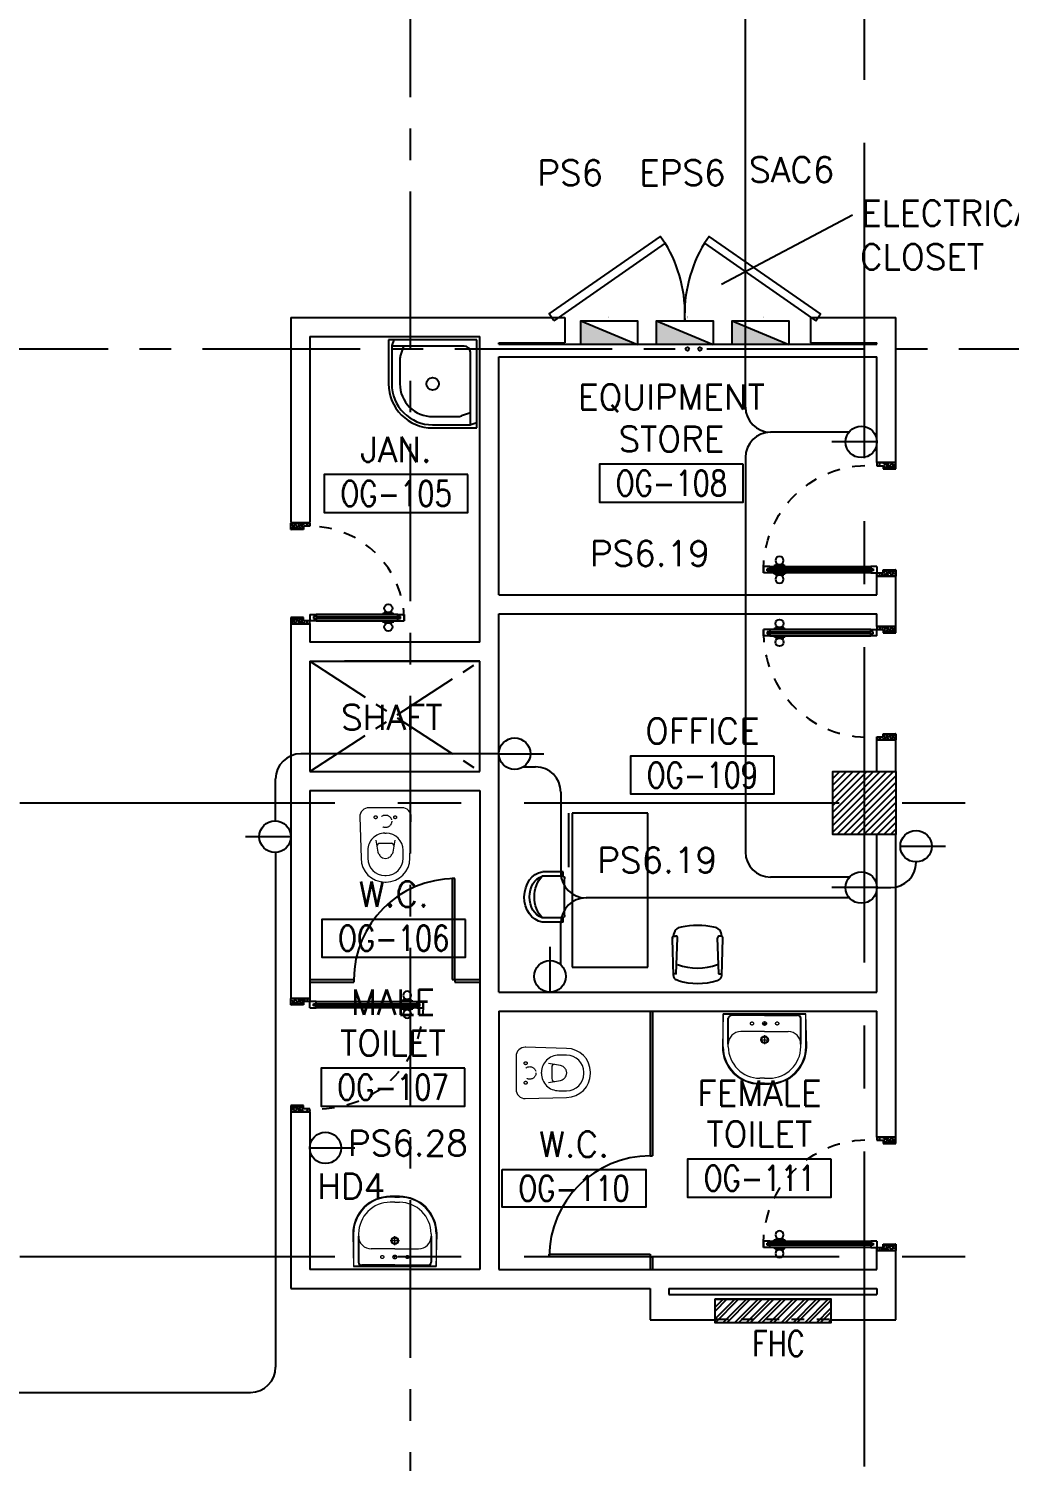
# Model space of a CAD drawing. Extents: x 0 to 93, y -1.5 to 78.
# Drawn here: x 57.84 to 65.62, y 14.58 to 25.94 of the extents above; entities that cross this region are included whole.
import ezdxf
from ezdxf.enums import TextEntityAlignment as Align

# ---------------------------------------------------------------- set-up
doc = ezdxf.new("R2010")
doc.units = 0
doc.header["$MEASUREMENT"] = 0
for name, pattern in [('CENTER', [2, 1.25, -0.25, 0.25, -0.25]), ('CENTER2', [1.125, 0.75, -0.125, 0.125, -0.125]), ('CENTERX2', [4, 2.5, -0.5, 0.5, -0.5]), ('DASHED', [0.75, 0.5, -0.25]), ('HIDDEN', [0.375, 0.25, -0.125]), ('HIDDEN2', [0.1875, 0.125, -0.0625])]:
    doc.linetypes.add(name, pattern=pattern)
doc.layers.get('0').update_dxf_attribs({"color": 11, "linetype": 'CONTINUOUS'})
for name, color, linetype in [('AXES', 11, 'CENTERX2'), ('AXES1', 11, 'CENTER'), ('COL', 11, 'CONTINUOUS'), ('DOOR', 11, 'CONTINUOUS'), ('E-CLINE', 4, 'CONTINUOUS'), ('E-HLINE', 4, 'HIDDEN'), ('E-PANELBX', 3, 'CONTINUOUS'), ('E-SOCKETS', 4, 'CONTINUOUS'), ('E-TEXT', 4, 'CONTINUOUS'), ('E-WI', 6, 'CONTINUOUS'), ('FHC', 11, 'CONTINUOUS'), ('FIX', 11, 'CONTINUOUS'), ('FMCHAIR', 11, 'CONTINUOUS'), ('FMDESK', 11, 'CONTINUOUS'), ('HAT', 11, 'CONTINUOUS'), ('NON-MEDICAL', 11, 'CONTINUOUS'), ('PART', 11, 'CONTINUOUS'), ('RM-BOX', 11, 'CONTINUOUS'), ('RM-NAME', 11, 'CONTINUOUS'), ('RM-NO', 11, 'CONTINUOUS'), ('SHAFT', 11, 'CONTINUOUS'), ('WALL', 11, 'CONTINUOUS')]:
    doc.layers.add(name, color=color, linetype=linetype)
doc.styles.add('ROMANS', font='ROMANS.shx', dxfattribs={"width": 0.6})

# ---------------------------------------------------------------- blocks, each defined once
blk = doc.blocks.new('LAV-003')
at = {"layer": 'FIX', "linetype": 'Continuous', "lineweight": 20}
for p, q in [((-328, -285), (-328, -25)), ((327, -285), (327, -25)), ((0, -165), (-188, -165)), ((0, -165), (187, -165)), ((-288, -285), (-288, -265)), ((287, -285), (287, -265)), ((0, -535), (-38, -535)), ((0, -535), (37, -535)), ((0, -575), (-38, -575)), ((0, -575), (37, -575))]:
    blk.add_line(p, q, dxfattribs=at)
at = {"layer": 'FIX', "linetype": 'ByBlock'}
blk.add_line((-328, -25), (327, -25), dxfattribs=at)
at = {"layer": 'FIX', "linetype": 'ByBlock', "ltscale": 0.3}
for p, q in [((-288, -265), (-288, -60)), ((0, -35), (-262, -35)), ((0, -35), (262, -35)), ((287, -265), (287, -60))]:
    blk.add_line(p, q, dxfattribs=at)
at = {"layer": 'FIX', "lineweight": 20}
for p, q in [((-16, -101), (15, -101)), ((0, -85), (0, -116))]:
    blk.add_line(p, q, dxfattribs=at)
at = {"layer": 'FIX', "linetype": 'DASHED', "lineweight": 20, "ltscale": 0.04}
for p, q in [((0, -194), (0, -266)), ((-36, -230), (37, -230))]:
    blk.add_line(p, q, dxfattribs=at)
at = {"layer": 'FIX', "linetype": 'Continuous', "lineweight": 20}
blk.add_lwpolyline([(295, -25), (0, -25), (-328, -25), (-335, -285, 0.414214), (-38, -582), (0, -582), (37, -582, 0.414214), (334, -285), (327, -25), (0, -25)], format="xyb", dxfattribs=at)
at = {"layer": 'FIX', "linetype": 'HIDDEN', "lineweight": 20, "ltscale": 0.05}
for centre in [(-100, -101), (100, -101)]:
    blk.add_circle(centre, 12.4, dxfattribs=at)
at = {"layer": 'FIX', "lineweight": 20}
for centre, radius in [((0, -101), 15.5), ((0, -230), 29.5), ((0, -230), 22.5)]:
    blk.add_circle(centre, radius, dxfattribs=at)
at = {"layer": 'FIX', "linetype": 'ByBlock', "ltscale": 0.3}
for centre, start, end in [((-262, -60), 90, 180), ((262, -60), 0, 90)]:
    blk.add_arc(centre, 25, start, end, dxfattribs=at)
at = {"layer": 'FIX', "linetype": 'Continuous', "lineweight": 20}
for centre, radius, start, end in [((-188, -265), 100, 90, 180), ((187, -265), 100, 0, 90), ((-38, -285), 290, 180, 270), ((-38, -285), 250, 180, 270), ((37, -285), 250, 270, 0), ((37, -285), 290, 270, 0)]:
    blk.add_arc(centre, radius, start, end, dxfattribs=at)
blk = doc.blocks.new('JAN-001')
for p, q in [((730, -30), (30, -30)), ((30, -30), (30, -730)), ((705, -80), (130, -80)), ((610, -80), (635, -152)), ((688, -30), (704, -76)), ((705, -380), (705, -84)), ((730, -380), (730, -30)), ((80, -130), (80, -705)), ((640, -380), (640, -184)), ((80, -610), (152, -635)), ((184, -640), (380, -640)), ((30, -688), (76, -704)), ((30, -730), (380, -730)), ((84, -705), (380, -705))]:
    blk.add_line(p, q)
blk.add_circle((380, -380), 50)
for centre, radius, start, end in [((130, -130), 50, 90, 180), ((680, -84), 25, 0, 19.0039), ((540, -184), 100, 0, 19.0039), ((380, -380), 350, 270, 0), ((380, -380), 325, 270, 0), ((380, -380), 260, 270, 0), ((184, -540), 100, 250.9961, 270), ((84, -680), 25, 250.9961, 270)]:
    blk.add_arc(centre, radius, start, end)
blk = doc.blocks.new('WC1')
at = {"layer": 'FIX', "lineweight": 20}
for p, q in [((-210, 204), (-538, 194)), ((-475, 141), (-538, 141)), ((-137, 0), (-137, 131)), ((-727, 5), (-727, -5)), ((-674, 5), (-674, -5)), ((-534, 24), (-540, 0)), ((-540, 0), (-534, -24)), ((-395, 76), (-490, 60)), ((-339, 5), (-339, -5)), ((-137, -131), (-137, 0)), ((-490, -60), (-395, -76)), ((-538, -141), (-475, -141)), ((-538, -194), (-210, -204)), ((-213, -204), (-210, -204))]:
    blk.add_line(p, q, dxfattribs=at)
at = {"layer": 'FIX', "linetype": 'Continuous', "lineweight": 20}
blk.add_line((-420, -47), (-420, 45), dxfattribs=at)
at = {"layer": 'FIX', "linetype": 'HIDDEN2', "lineweight": 20, "ltscale": 0.3}
blk.add_circle((-245, 0), 49.8, dxfattribs=at)
at = {"layer": 'FIX', "linetype": 'HIDDEN', "lineweight": 20, "ltscale": 0.05}
for centre in [(-213, 78), (-213, -77)]:
    blk.add_circle(centre, 11.6, dxfattribs=at)
at = {"layer": 'FIX', "lineweight": 20}
for centre, radius, start, end in [((-538, 5), 189, 90, 180), ((-538, 5), 136, 90, 180), ((-475, 5), 136, 360, 90), ((-210, 131), 73, 360, 90), ((-473, -7), 68.2, 128.9242, 152.8468), ((-464, -18), 82, 108.496, 128.9242), ((-538, -5), 189, 180, 270), ((-538, -5), 136, 180, 270), ((-473, 7), 68.2, 207.1532, 231.0758), ((-464, 18), 82, 231.0758, 251.504), ((-475, -5), 136, 270, 0), ((-210, -131), 73, 270, 0)]:
    blk.add_arc(centre, radius, start, end, dxfattribs=at)
at = {"layer": 'FIX', "linetype": 'Continuous', "lineweight": 20}
for centre, start, end in [((-443, 46), 357.6662, 91.6121), ((-442, -46), 268.3879, 2.3338)]:
    blk.add_arc(centre, 22.3, start, end, dxfattribs=at)
blk = doc.blocks.new('DOOR90')
at = {"layer": 'DOOR', "linetype": 'ByBlock'}
for p, q in [((0, 0), (-150, 0)), ((-200, -25), (-1000, -25)), ((-200, -42), (-1000, -42)), ((-200, -58), (-1000, -58)), ((-1000, -75), (-200, -75))]:
    blk.add_line(p, q, dxfattribs=at)
at = {"layer": 'DOOR', "color": 0, "linetype": 'ByBlock'}
for p, q in [((-150, 0), (-150, -25)), ((-150, 0), (0, 0)), ((0, -50), (0, 0)), ((-1050, -25), (-1050, -75)), ((-1050, -75), (-1050, -25)), ((-1000, -25), (-1050, -25)), ((-1000, -75), (-1050, -75)), ((-1020, -42), (-1020, -58)), ((-1000, -42), (-1020, -42)), ((-1000, -58), (-1020, -58)), ((-1000, -25), (-1000, -42)), ((-1000, -58), (-1000, -75)), ((-968, -25), (-968, -18)), ((-878, -18), (-968, -18)), ((-968, -75), (-968, -82)), ((-878, -82), (-968, -82)), ((-955, -18), (-955, -9)), ((-955, -9), (-890, -9)), ((-955, -18), (-890, -18)), ((-955, -82), (-955, -91)), ((-955, -82), (-890, -82)), ((-955, -91), (-890, -91)), ((-890, -18), (-890, -9)), ((-890, -82), (-890, -91)), ((-878, -25), (-878, -18)), ((-878, -75), (-878, -82)), ((-200, -42), (-200, -25)), ((-200, -25), (-150, -25)), ((-180, -42), (-200, -42)), ((-200, -75), (-200, -58)), ((-200, -58), (-180, -58)), ((-150, -75), (-200, -75)), ((-180, -58), (-180, -42)), ((-150, -75), (-150, -25)), ((-150, -25), (-100, -25)), ((-100, -25), (-100, -50)), ((-100, -50), (0, -50)), ((-150, -900), (-150, -875)), ((-150, -875), (-100, -875)), ((0, -900), (-150, -900)), ((-150, -900), (0, -900)), ((-100, -850), (0, -850)), ((-100, -875), (-100, -850)), ((0, -850), (0, -900))]:
    blk.add_line(p, q, dxfattribs=at)
at = {"layer": 'DOOR', "color": 9, "linetype": 'ByBlock'}
for p, q in [((0, -50), (-114, 0)), ((0, -50), (-40, 0)), ((0, -50), (-100, -37)), ((0, -850), (-114, -900)), ((0, -850), (-100, -863)), ((0, -850), (-40, -900))]:
    blk.add_line(p, q, dxfattribs=at)
at = {"layer": 'DOOR', "color": 0, "linetype": 'ByBlock'}
for centre in [(-923, 24), (-923, -124)]:
    blk.add_circle(centre, 32.4, dxfattribs=at)
at = {"layer": 'DOOR', "color": 9, "linetype": 'ByBlock'}
for centre, radius, start, end in [((0, -50), 74.4, 137.7764, 180), ((0, -50), 54.4, 113.2074, 180), ((0, -50), 154, 161.1053, 166.2858), ((0, -50), 134, 158.1598, 169.28), ((0, -50), 114, 154.0838, 167.3774), ((0, -50), 94.4, 148.0182, 180), ((0, -50), 34.4, 90, 180), ((0, -50), 14.4, 90, 180), ((0, -850), 154, 193.7142, 198.8947), ((0, -850), 134, 190.72, 201.8402), ((0, -850), 94.4, 180, 211.9818), ((0, -850), 74.4, 180, 222.2236), ((0, -850), 54.4, 180, 246.7926), ((0, -850), 34.4, 180, 270), ((0, -850), 14.4, 180, 270)]:
    blk.add_arc(centre, radius, start, end, dxfattribs=at)
at = {"layer": 'DOOR', "linetype": 'HIDDEN', "ltscale": 0.5}
blk.add_arc((-222, -50), 828, 178.2701, 275.003, dxfattribs=at)
blk = doc.blocks.new('RM1')
at = {"layer": 'RM-BOX'}
blk.add_lwpolyline([(570, -200), (-570, -200), (-570, -500), (570, -500)], close=True, dxfattribs=at)
at = {"layer": 'RM-NAME', "style": 'ROMANS'}
for tag, p in [('ROOMNAME1', (0, 324)), ('ROOMNAME2', (0, 0))]:
    blk.add_attdef(tag, text='', height=200, dxfattribs=at).set_placement(p, align=Align.MIDDLE)
at = {"layer": 'RM-NO', "style": 'ROMANS', "width": 0.8}
blk.add_attdef('ROOMNO', text='', height=200, dxfattribs=at).set_placement((0, -350), align=Align.MIDDLE)
blk = doc.blocks.new('*X82')
at = {"color": 0}
for p, q in [((235129, 132669), (235610, 133150)), ((235129, 132722), (235556, 133150)), ((235129, 132775), (235503, 133150)), ((235129, 132828), (235450, 133150)), ((235129, 132881), (235397, 133150)), ((235129, 132934), (235344, 133150)), ((235129, 132987), (235291, 133150)), ((235129, 133040), (235238, 133150)), ((235129, 133093), (235185, 133150)), ((235163, 132650), (235629, 133116)), ((235216, 132650), (235629, 133063)), ((235269, 132650), (235629, 133010)), ((235322, 132650), (235629, 132957)), ((235375, 132650), (235629, 132904)), ((235428, 132650), (235629, 132851)), ((235481, 132650), (235629, 132798)), ((235534, 132650), (235629, 132745)), ((235587, 132650), (235629, 132691))]:
    blk.add_line(p, q, dxfattribs=at)
blk = doc.blocks.new('COL50')
at = {"layer": 'COL'}
blk.add_lwpolyline([(-250, 250), (-250, -250), (250, -250), (250, 250)], close=True, dxfattribs=at)
blk = doc.blocks.new('CHR2')
for p, q in [((-0.861, 0.48), (-0.229, 0.5)), ((-0.947, 0.386), (-0.937, 0.42)), ((-0.836, 0.425), (-0.836, 0.475)), ((-0.834, 0.423), (-0.215, 0.396)), ((-0.183, 0.469), (-0.183, 0.436)), ((-0.947, -0.386), (-0.937, -0.42)), ((-0.861, -0.48), (-0.223, -0.499)), ((-0.836, -0.425), (-0.836, -0.481)), ((-0.834, -0.423), (-0.215, -0.396)), ((-0.183, -0.469), (-0.183, -0.436))]:
    blk.add_line(p, q)
for centre, radius, start, end in [((-0.219, 0.466), 0.0359, 3.8781, 106.7041), ((0.442, 0), 1.442, 164.4748, 195.5252), ((-0.857, 0.397), 0.0833, 92.5404, 163.5801), ((-0.834, 0.425), 0.00208, 180, 267.4596), ((0.516, 0), 1.253, 161.5812, 198.4188), ((-0.214, 0.428), 0.0319, 268.1708, 14.5154), ((-0.184, 0.325), 0.154, 359.6456, 90.3755), ((-1.747, 0), 1.747, 349.2995, 10.7005), ((-0.857, -0.397), 0.0833, 196.4199, 267.4596), ((-0.834, -0.425), 0.00208, 92.5404, 180), ((-0.215, -0.468), 0.0316, 255.3205, 359.2331), ((-0.214, -0.428), 0.0319, 345.4846, 91.8292), ((-0.184, -0.325), 0.154, 269.6202, 0.3544)]:
    blk.add_arc(centre, radius, start, end)
blk = doc.blocks.new('DOOR80')
at = {"layer": 'DOOR', "color": 0, "linetype": 'ByBlock'}
for p, q in [((-91, 805), (-91, 740)), ((-82, 805), (-91, 805)), ((-82, 728), (-82, 818)), ((-75, 818), (-82, 818)), ((-82, 805), (-82, 740)), ((-75, 850), (-75, 900)), ((-75, 900), (-25, 900)), ((-25, 900), (-75, 900)), ((-58, 850), (-75, 850)), ((-58, 850), (-58, 870)), ((-42, 870), (-58, 870)), ((-42, 850), (-42, 870)), ((-25, 850), (-42, 850)), ((-25, 850), (-25, 900)), ((-25, 818), (-18, 818)), ((-18, 728), (-18, 818)), ((-18, 805), (-18, 740)), ((-18, 805), (-9, 805)), ((-9, 805), (-9, 740)), ((-82, 740), (-91, 740)), ((-75, 728), (-82, 728)), ((-25, 728), (-18, 728)), ((-18, 740), (-9, 740)), ((-800, 150), (-800, 0)), ((-800, 150), (-775, 150)), ((-800, 0), (-800, 150)), ((-775, 150), (-775, 100)), ((-75, 200), (-58, 200)), ((-75, 150), (-75, 200)), ((-75, 150), (-25, 150)), ((-58, 200), (-58, 180)), ((-58, 180), (-42, 180)), ((-42, 200), (-25, 200)), ((-42, 180), (-42, 200)), ((-25, 200), (-25, 150)), ((0, 150), (-25, 150)), ((-25, 150), (-25, 100)), ((0, 0), (0, 150)), ((0, 150), (0, 0)), ((-750, 0), (-800, 0)), ((-775, 100), (-750, 100)), ((-750, 100), (-750, 0)), ((-50, 100), (-50, 0)), ((-25, 100), (-50, 100)), ((-50, 0), (0, 0))]:
    blk.add_line(p, q, dxfattribs=at)
at = {"layer": 'DOOR', "linetype": 'ByBlock'}
for p, q in [((-75, 850), (-75, 200)), ((-58, 200), (-58, 850)), ((-42, 200), (-42, 850)), ((-25, 200), (-25, 850))]:
    blk.add_line(p, q, dxfattribs=at)
at = {"layer": 'DOOR', "color": 9, "linetype": 'ByBlock'}
for p, q in [((-750, 0), (-800, 114)), ((-50, 0), (0, 114)), ((-750, 0), (-800, 40)), ((-750, 0), (-763, 100)), ((-50, 0), (-37, 100)), ((-50, 0), (0, 40))]:
    blk.add_line(p, q, dxfattribs=at)
at = {"layer": 'DOOR', "color": 0, "linetype": 'ByBlock'}
for centre in [(-124, 773), (24, 773)]:
    blk.add_circle(centre, 32.4, dxfattribs=at)
at = {"layer": 'DOOR', "linetype": 'HIDDEN', "ltscale": 0.5}
blk.add_arc((-25, 150), 750, 90, 180, dxfattribs=at)
at = {"layer": 'DOOR', "color": 9, "linetype": 'ByBlock'}
for centre, radius, start, end in [((-750, 0), 154, 103.7142, 108.8947), ((-750, 0), 134, 100.72, 111.8402), ((-50, 0), 134, 68.1598, 79.28), ((-50, 0), 154, 71.1053, 76.2858), ((-750, 0), 94.4, 90, 121.9818), ((-750, 0), 74.4, 90, 132.2236), ((-750, 0), 54.4, 90, 156.7926), ((-750, 0), 34.4, 90, 180), ((-750, 0), 14.4, 90, 180), ((-50, 0), 94.4, 58.0182, 90), ((-50, 0), 74.4, 47.7764, 90), ((-50, 0), 54.4, 23.2074, 90), ((-50, 0), 34.4, 0, 90), ((-50, 0), 14.4, 0, 90), ((-50, 0), 114, 64.0838, 77.3774)]:
    blk.add_arc(centre, radius, start, end, dxfattribs=at)
blk = doc.blocks.new('CHR3')
for p, q in [((-0.039, 0.5), (-0.558, 0.5)), ((-0.05, 0.412), (-0.558, 0.412)), ((-0.039, 0.5), (-0.039, 0.412)), ((0, 0.362), (0, -0.362)), ((-0.05, -0.412), (-0.558, -0.412)), ((-0.039, -0.5), (-0.553, -0.5)), ((-0.039, -0.411), (-0.039, -0.5))]:
    blk.add_line(p, q)
for centre, radius, start, end in [((-0.497, 0), 0.503, 97.0495, 263.5769), ((-0.446, 0), 0.427, 105.249, 254.751), ((-0.212, 0), 0.538, 130.0756, 229.9244), ((-0.05, 0.362), 0.05, 0, 90), ((-0.05, -0.362), 0.05, 270, 0)]:
    blk.add_arc(centre, radius, start, end)
blk = doc.blocks.new('DESK-O')
for p, q in [((0, 0), (1, 0)), ((0, -1), (0, 0)), ((1, 0), (1, -1)), ((1, -1), (0, -1)), ((1, -1.05), (0.65, -1.05))]:
    blk.add_line(p, q)
blk = doc.blocks.new('E-PBX')
at = {"layer": 'E-PANELBX'}
h = blk.add_hatch(color=256, dxfattribs=at)
h.paths.add_polyline_path([(34, 190), (-225, 190), (34, 81)])
h.paths.add_polyline_path([(225, 190), (34, 190), (34, 81), (225, 0)])
blk.add_line((225, 0), (-225, 190), dxfattribs=at)
blk.add_lwpolyline([(-225, 190), (225, 190), (225, 0), (-225, 0)], close=True, dxfattribs=at)

msp = doc.modelspace()

# ---------------------------------------------------------------- hatches: boundary and pattern name
at = {"layer": 'FHC', "linetype": 'ByBlock', "ltscale": 0.3}
h = msp.add_hatch(dxfattribs=at)
h.set_pattern_fill('ANSI32', color=11, scale=0.175, style=0)
h.set_pattern_definition([(45, (-168.90953, -15.37368), (-0.046403883, 0.046403883), []), (45, (-168.878594, -15.37368), (-0.046403883, 0.046403883), [])])
h.paths.add_polyline_path([(64.2067, 15.6773), (64.2067, 15.8673), (63.2867, 15.8673), (63.2867, 15.6773)])
h.paths.add_polyline_path([(63.074, 15.2562), (63.074, 15.677), (63.3365, 15.677), (63.3365, 15.2562)], flags=9)

# ---------------------------------------------------------------- linework, layer by layer
at = {"layer": 'AXES'}
for p, q in [((64.4717, -1.4643), (64.4717, 77.3484)), ((92.2717, 19.8), (24.2317, 19.8)), ((92.2717, 16.2), (24.2317, 16.2))]:
    msp.add_line(p, q, dxfattribs=at)
at = {"layer": 'AXES1'}
for p, q in [((60.8717, 5.4), (60.8717, 64.22)), ((82.4717, 23.4), (24.2317, 23.4))]:
    msp.add_line(p, q, dxfattribs=at)
at = {"layer": 'E-CLINE', "color": 4, "linetype": 'ByBlock'}
for p, q in [((63.5282, 22.9412), (63.5282, 27.7905)), ((64.348, 22.7412), (63.7282, 22.7412)), ((63.5282, 22.5412), (63.5282, 19.4117)), ((61.5717, 20.1908), (60.0013, 20.1908)), ((61.7655, 20.0865), (61.8635, 20.0865)), ((62.0635, 19.8865), (62.0635, 19.2469)), ((64.3527, 19.2117), (63.7282, 19.2117)), ((64.3527, 19.0469), (62.2635, 19.0469)), ((62.0635, 18.5161), (62.0635, 18.8469))]:
    msp.add_line(p, q, dxfattribs=at)
at = {"layer": 'E-CLINE', "color": 4}
for p, q in [((59.8013, 19.6576), (59.8013, 19.9908)), ((59.8013, 19.4078), (59.8013, 15.325))]:
    msp.add_line(p, q, dxfattribs=at)
at = {"layer": 'E-CLINE', "color": 4, "linetype": 'Continuous'}
for p, q in [((64.882, 19.3322), (64.882, 19.3293)), ((64.5717, 19.1293), (64.682, 19.1293)), ((56.4383, 15.125), (59.6013, 15.125))]:
    msp.add_line(p, q, dxfattribs=at)
at = {"layer": 'E-CLINE', "color": 4, "linetype": 'ByBlock'}
for centre, start, end in [((63.7282, 22.9412), 180, 270), ((63.7282, 22.5412), 90, 180), ((60.0013, 19.9908), 90, 180), ((61.8635, 19.8865), 0, 90), ((63.7282, 19.4117), 180, 270), ((62.2635, 19.2469), 180, 270), ((62.2635, 18.8469), 90, 180)]:
    msp.add_arc(centre, 0.2, start, end, dxfattribs=at)
at = {"layer": 'E-CLINE', "color": 4, "linetype": 'Continuous'}
for centre in [(64.682, 19.3293), (59.6013, 15.325)]:
    msp.add_arc(centre, 0.2, 270, 0, dxfattribs=at)
at = {"layer": 'E-SOCKETS'}
for p, q in [((64.5717, 22.6645), (64.2133, 22.6645)), ((61.5717, 20.1908), (61.93, 20.1908)), ((59.9217, 19.5327), (59.5633, 19.5327)), ((64.757, 19.4572), (65.1153, 19.4572)), ((64.5717, 19.1293), (64.2133, 19.1293)), ((61.9779, 18.3), (61.9779, 18.6583)), ((60.0715, 17.0643), (60.4298, 17.0643))]:
    msp.add_line(p, q, dxfattribs=at)
for centre in [(64.4467, 22.6645), (61.6967, 20.1908), (59.7967, 19.5327), (64.882, 19.4572), (64.4467, 19.1293), (61.9779, 18.425), (60.1965, 17.0643)]:
    msp.add_circle(centre, 0.125, dxfattribs=at)
at = {"layer": 'E-WI', "color": 4}
for points in [[(62.4453, 23.6528, 0, 0.1162, 0), (62.4553, 23.8849, 0, 0, 0), (62.4592, 23.9563, 0, 0, 0), (62.4611, 24.6207, 0, 0, 0)], [(63.0732, 23.6528, 0, 0.1162, 0), (63.0832, 23.8849, 0, 0, 0), (63.0871, 23.9563, 0, 0, 0), (63.089, 24.6207, 0, 0, 0)], [(63.6697, 23.6528, 0, 0.1162, 0), (63.6797, 23.8849, 0, 0, 0), (63.6836, 23.9563, 0, 0, 0), (63.6855, 24.6207, 0, 0, 0)]]:
    msp.add_lwpolyline(points, format="xyseb", dxfattribs=at)
at = {"layer": 'FHC', "linetype": 'ByBlock', "ltscale": 0.3}
msp.add_lwpolyline([(63.2867, 15.8673), (64.2067, 15.8673), (64.2067, 15.6773), (63.2867, 15.6773)], close=True, dxfattribs=at)
at = {"layer": 'NON-MEDICAL'}
for centre in [(63.0678, 23.4011), (63.1674, 23.4011)]:
    msp.add_circle(centre, 0.014, dxfattribs=at)
at = {"layer": 'PART', "linetype": 'ByBlock'}
for p, q in [((61.2217, 19.2), (61.2017, 19.2)), ((61.2017, 19.2), (61.2017, 18.4)), ((61.2217, 18.4), (61.2217, 19.2)), ((60.0717, 18.4), (60.4217, 18.4)), ((60.0717, 18.38), (60.4217, 18.38)), ((60.4217, 18.4), (60.4217, 18.38)), ((61.2017, 18.4), (61.2217, 18.4)), ((61.2217, 18.4), (61.2217, 18.38)), ((61.2217, 18.4), (61.4217, 18.4)), ((61.2217, 18.38), (61.4217, 18.38)), ((62.7717, 18.15), (62.7717, 17.0008)), ((62.7917, 18.15), (62.7917, 17.0008)), ((62.7717, 17.0008), (62.7917, 17.0008)), ((61.9717, 16.2008), (61.9717, 16.2208)), ((61.9717, 16.2208), (62.7717, 16.2208)), ((62.7717, 16.2008), (61.9717, 16.2008)), ((62.7717, 16.2208), (62.7717, 16.2008)), ((62.7717, 16.2008), (62.7917, 16.2008)), ((62.7717, 16.2008), (62.7717, 16.1)), ((62.7917, 16.2008), (62.7917, 16.1))]:
    msp.add_line(p, q, dxfattribs=at)
for centre in [(61.2217, 18.4), (62.7717, 16.2008)]:
    msp.add_arc(centre, 0.8, 90, 180, dxfattribs=at)
at = {"layer": 'WALL'}
for p, q in [((64.3788, 24.4637), (63.338, 23.913)), ((59.9217, 23.65), (62.0952, 23.65)), ((59.9217, 23.65), (59.9217, 22.025)), ((62.0952, 23.65), (62.0952, 23.45)), ((64.0452, 23.65), (64.0452, 23.45)), ((64.0452, 23.65), (64.7217, 23.65)), ((64.7217, 22.5), (64.7217, 23.65)), ((60.0717, 23.5), (61.4217, 23.5)), ((60.0717, 23.5), (60.0717, 22.025)), ((61.4217, 21.075), (61.4217, 23.5)), ((61.5717, 23.45), (62.0952, 23.45)), ((61.5717, 23.44), (61.5717, 23.45)), ((61.5717, 23.44), (64.5717, 23.44)), ((64.0452, 23.45), (64.5717, 23.45)), ((64.5717, 23.44), (64.5717, 23.45)), ((61.5717, 21.45), (61.5717, 23.34)), ((61.5717, 23.34), (64.5717, 23.34)), ((64.5717, 22.5), (64.5717, 23.34)), ((64.5717, 22.5), (64.7217, 22.5)), ((59.9217, 22.025), (60.0717, 22.025)), ((64.5717, 21.45), (64.5717, 21.6)), ((64.5717, 21.6), (64.7217, 21.6)), ((64.7217, 21.2), (64.7217, 21.6)), ((61.5717, 21.45), (64.5717, 21.45)), ((61.5717, 18.3), (61.5717, 21.3)), ((61.5717, 21.3), (64.5717, 21.3)), ((64.5717, 21.2), (64.5717, 21.3)), ((59.9217, 21.225), (60.0717, 21.225)), ((59.9217, 21.225), (59.9217, 18.25)), ((60.0717, 21.225), (60.0717, 21.075)), ((64.5717, 21.2), (64.7217, 21.2)), ((61.4217, 21.075), (60.0717, 21.075)), ((60.0717, 20.925), (61.4217, 20.925)), ((60.0717, 20.925), (60.0717, 20.05)), ((61.4217, 20.925), (60.3467, 20.925)), ((61.4217, 20.05), (61.4217, 20.925)), ((64.5717, 20.05), (64.5717, 20.3)), ((64.5717, 20.3), (64.7217, 20.3)), ((64.7217, 20.05), (64.7217, 20.3)), ((60.0717, 20.05), (61.4217, 20.05)), ((60.0717, 19.9), (61.4217, 19.9)), ((60.0717, 19.9), (60.0717, 18.25)), ((61.4217, 19.9), (61.4217, 16.1)), ((64.5717, 18.3), (64.5717, 19.55)), ((64.7217, 17.15), (64.7217, 19.55)), ((61.5717, 18.3), (64.5717, 18.3)), ((60.0717, 18.25), (59.9217, 18.25)), ((61.5717, 18.15), (61.5717, 16.1)), ((61.5717, 18.15), (64.5717, 18.15)), ((64.5717, 17.15), (64.5717, 18.15)), ((60.0717, 17.35), (59.9217, 17.35)), ((59.9217, 17.35), (59.9217, 15.95)), ((60.0717, 17.35), (60.0717, 16.1)), ((64.5717, 17.15), (64.7217, 17.15)), ((64.5717, 16.1), (64.5717, 16.25)), ((64.5717, 16.25), (64.7217, 16.25)), ((64.7217, 15.7), (64.7217, 16.25)), ((61.4217, 16.1), (60.0717, 16.1)), ((61.5717, 16.1), (64.5717, 16.1)), ((59.9217, 15.95), (62.7717, 15.95)), ((62.7717, 15.95), (62.7717, 15.7)), ((62.9217, 15.95), (62.9217, 15.9)), ((62.9217, 15.95), (64.5717, 15.95)), ((64.5717, 15.95), (64.5717, 15.9)), ((62.9217, 15.9), (64.5717, 15.9)), ((63.2868, 15.7), (63.2867, 15.865)), ((63.2867, 15.865), (64.2067, 15.865)), ((64.2067, 15.865), (64.2067, 15.7)), ((62.7717, 15.7), (63.2868, 15.7)), ((64.2067, 15.7), (64.7217, 15.7))]:
    msp.add_line(p, q, dxfattribs=at)
at = {"layer": 'WALL', "color": 97, "linetype": 'CENTER2', "ltscale": 0.7}
for p, q in [((60.0717, 20.05), (61.4217, 20.925)), ((60.0717, 20.925), (61.4217, 20.05))]:
    msp.add_line(p, q, dxfattribs=at)
at = {"layer": 'WALL', "color": 250, "linetype": 'HIDDEN', "ltscale": 0.25}
msp.add_line((63.2945, 15.7067), (64.2009, 15.7067), dxfattribs=at)
at = {"layer": 'WALL'}
for points in [[(62.0087, 23.626), (61.9711, 23.6799), (62.8535, 24.2947), (62.8911, 24.2408)], [(64.0858, 23.626), (64.1234, 23.6799), (63.241, 24.2947), (63.2035, 24.2408)]]:
    msp.add_lwpolyline(points, close=True, dxfattribs=at)
at = {"layer": 'WALL', "linetype": 'ByBlock', "ltscale": 0.3}
msp.add_lwpolyline([(64.2217, 20.05), (64.7217, 20.05), (64.7217, 19.55), (64.2217, 19.55)], close=True, dxfattribs=at)
at = {"layer": 'WALL'}
for centre, start, end in [((61.9711, 23.6799), 357.13243, 31.37409), ((64.1234, 23.6799), 148.62591, 182.86757)]:
    msp.add_arc(centre, 1.0775, start, end, dxfattribs=at)

# ---------------------------------------------------------------- block references
at = {"layer": 'COL', "xscale": -0.001, "yscale": 0.001, "zscale": 0.001}
msp.add_blockref('COL50', (64.4717, 19.8), dxfattribs=at)
at = {"layer": 'DOOR', "color": 0, "linetype": 'ByBlock', "yscale": 0.001, "zscale": 0.001}
for name, p, xscale, rotation in [('DOOR90', (64.7217, 21.6), -0.001, 180), ('DOOR80', (59.9217, 21.2204), 0.001, 270), ('DOOR90', (64.7217, 16.25), -0.001, 180)]:
    msp.add_blockref(name, p, dxfattribs=dict(at, xscale=xscale, rotation=rotation))
for p, xscale in [((64.7217, 21.2), 0.001), ((59.9217, 18.25), -0.001)]:
    msp.add_blockref('DOOR90', p, dxfattribs=dict(at, xscale=xscale))
at = {"layer": 'E-PANELBX', "xscale": 0.0009999999892897904, "yscale": 0.0009999999892897904, "zscale": 0.001, "rotation": 180}
for p in [(62.4473, 23.626), (63.0473, 23.626), (63.6473, 23.626)]:
    msp.add_blockref('E-PBX', p, dxfattribs=at)
at = {"layer": 'FIX', "xscale": 0.001, "yscale": 0.001, "zscale": 0.001}
for name, p, rotation in [('JAN-001', (61.4267, 23.505), 270), ('WC1', (60.6725, 19.9), 90), ('WC1', (61.5717, 17.6589), 180)]:
    msp.add_blockref(name, p, dxfattribs=dict(at, rotation=rotation))
at = {"layer": 'FIX', "color": 6, "linetype": 'ByBlock', "ltscale": 0.3, "xscale": 0.001, "yscale": 0.001, "zscale": 0.001, "rotation": 180}
msp.add_blockref('LAV-003', (60.7467, 16.098), dxfattribs=at)
at = {"layer": 'FMCHAIR', "yscale": 0.4}
for name, p, xscale, zscale, rotation in [('CHR3', (62.0939, 19.0548), -0.32, 0.36, 180), ('CHR2', (63.1485, 18.8285), 0.46, 0.34, 90)]:
    msp.add_blockref(name, p, dxfattribs=dict(at, xscale=xscale, zscale=zscale, rotation=rotation))
at = {"layer": 'FMDESK', "xscale": -1.22, "yscale": 0.6, "zscale": 0.58, "rotation": 270}
msp.add_blockref('DESK-O', (62.7539, 18.4985), dxfattribs=at)
at = {"layer": 'HAT', "xscale": 0.001, "yscale": 0.001, "zscale": 0.001}
msp.add_blockref('*X82', (-170.9069, -113.0997), dxfattribs=at)
at = {"layer": 'NON-MEDICAL', "color": 6, "linetype": 'ByBlock', "ltscale": 0.3, "xscale": 0.001, "yscale": 0.001, "zscale": 0.001}
msp.add_blockref('LAV-003', (63.6801, 18.152), dxfattribs=at)
at = {"layer": 'NON-MEDICAL', "color": 6, "linetype": 'ByBlock', "ltscale": 0.3, "xscale": 0.001, "yscale": 0.001, "zscale": 0.001, "rotation": 180}
msp.add_blockref('LAV-003', (60.7467, 16.098), dxfattribs=at)
at = {"layer": 'RM-NAME', "xscale": 0.001, "yscale": 0.001, "zscale": 0.001}
for p, values in [((62.9411, 22.6874), {'ROOMNO': 'OG-108', 'ROOMNAME2': 'STORE', 'ROOMNAME1': 'EQUIPMENT'}), ((60.757, 22.6048), {'ROOMNO': 'OG-105', 'ROOMNAME2': 'JAN.'}), ((63.1865, 20.3716), {'ROOMNO': 'OG-109', 'ROOMNAME2': 'OFFICE'}), ((60.7381, 19.0772), {'ROOMNO': 'OG-106', 'ROOMNAME2': 'W.C.'}), ((60.7315, 17.8962), {'ROOMNO': 'OG-107', 'ROOMNAME2': 'TOILET', 'ROOMNAME1': 'MALE'}), ((63.6387, 17.1744), {'ROOMNO': 'OG-111', 'ROOMNAME2': 'TOILET', 'ROOMNAME1': 'FEMALE'})]:
    msp.add_blockref('RM1', p, dxfattribs=at).add_auto_attribs(values)
at = {"layer": 'RM-NAME'}
ref = msp.add_blockref('RM1', (62.1681, 17.093), dxfattribs=dict(at, xscale=-0.001, yscale=0.001, zscale=0.001))
ref.add_attrib('ROOMNO', 'OG-110', dxfattribs={"layer": 'RM-NO', "height": 0.2, "style": 'ROMANS', "width": 0.8}).set_placement((62.1681, 16.743), align=Align.MIDDLE)
ref.add_attrib('ROOMNAME2', 'W.C.', dxfattribs={"height": 0.2, "style": 'ROMANS'}).set_placement((62.1681, 17.093), align=Align.MIDDLE)

# ---------------------------------------------------------------- texts
at = {"layer": 'E-HLINE', "color": 4, "style": 'ROMANS'}
for s, p in [('PS6', (61.8767, 24.6995)), ('EPS6', (62.6851, 24.6995)), ('SAC6', (63.5569, 24.7241))]:
    msp.add_text(s, height=0.2, dxfattribs=at).set_placement(p)
at = {"layer": 'E-SOCKETS', "style": 'ROMANS'}
msp.add_text('HD4', height=0.2, dxfattribs=at).set_placement((60.1307, 16.6603))
at = {"layer": 'E-TEXT', "color": 4, "style": 'ROMANS'}
for s, p in [('ELECTRICAL', (64.4457, 24.3793)), ('CLOSET', (64.4364, 24.0322)), (' PS6.19', (62.1572, 21.6792)), (' PS6.19', (62.2152, 19.2471)), (' PS6.28', (60.2374, 17.0024))]:
    msp.add_text(s, height=0.2, dxfattribs=at).set_placement(p)
at = {"layer": 'RM-NAME', "style": 'ROMANS'}
msp.add_text('SHAFT', height=0.2, dxfattribs=at).set_placement((60.7228, 20.4793), align=Align.MIDDLE)
at = {"layer": 'SHAFT', "style": 'ROMANS', "width": 0.8}
msp.add_text('FHC', height=0.2, dxfattribs=at).set_placement((63.581, 15.4119))

doc.saveas('drawing.dxf')
